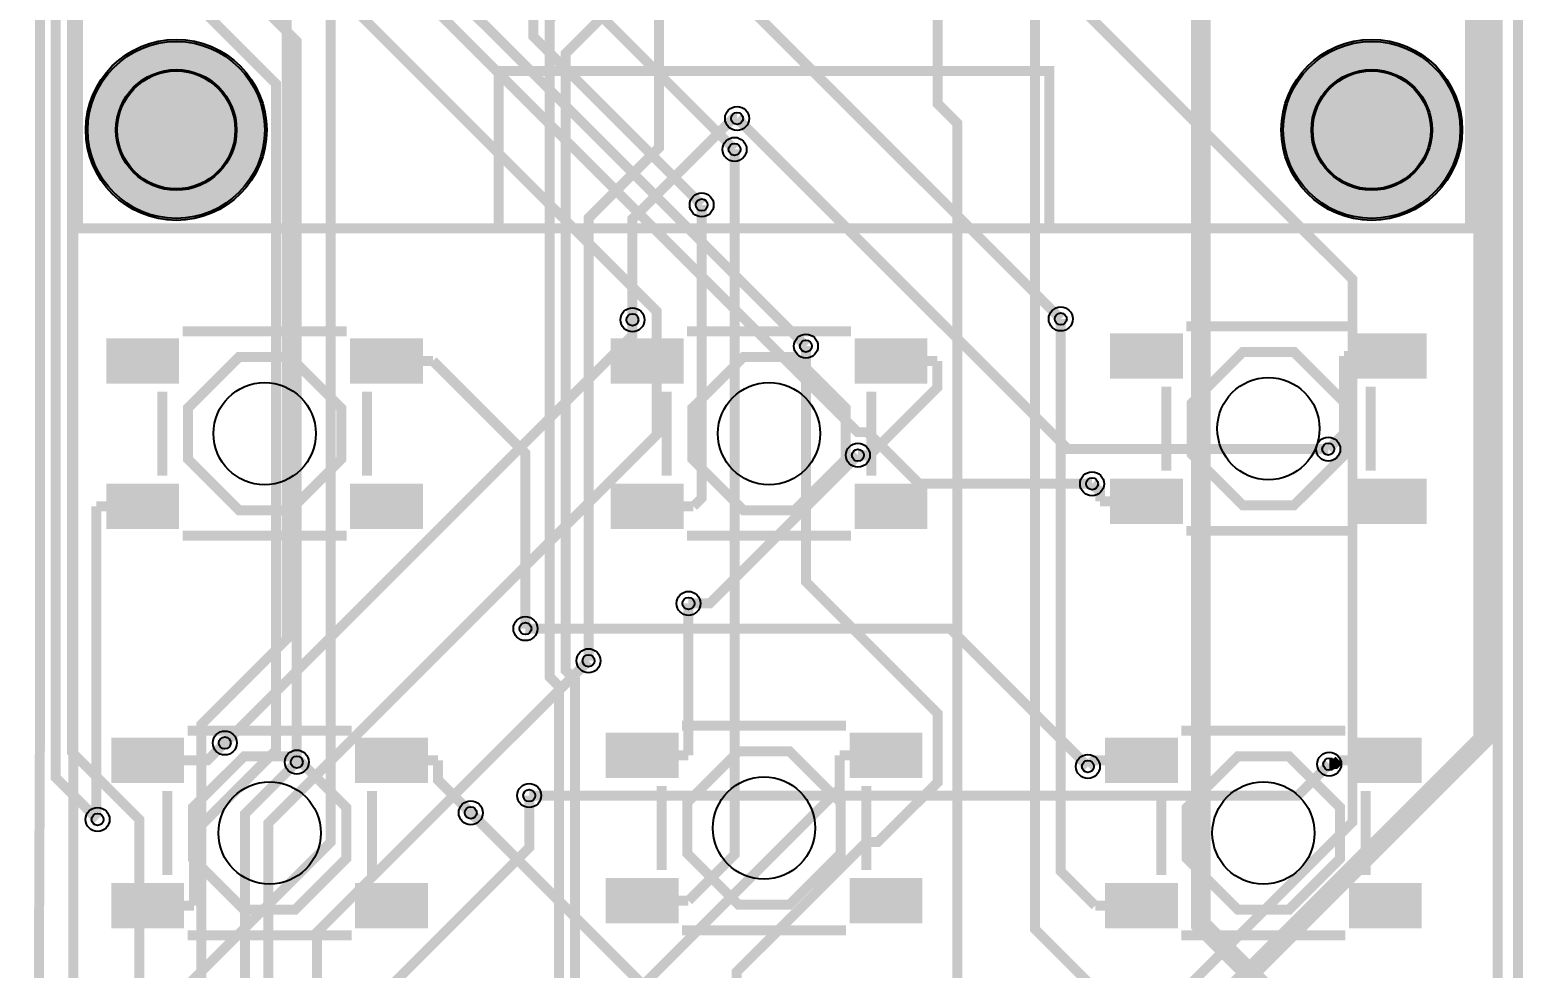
# Model space of a CAD drawing. Header units: millimetres. Extents: x 15.6 to 57.3, y 21.3 to 99.
# Drawn here: x 16.76 to 54.74, y 45.2 to 69.07 of the extents above; entities that cross this region are included whole.
import ezdxf

# ---------------------------------------------------------------- set-up
doc = ezdxf.new("R2010")
doc.units = ezdxf.units.MM
for name, color, linetype, true_color in [('BoardOutLine', 7, 'Continuous', 0xff00ff), ('BottomLayer', 7, 'Continuous', 0x0000ff), ('BottomSolderMaskLayer', 7, 'Continuous', 0xaa00ff), ('Hole', 7, 'Continuous', 0x222222), ('Multi-Layer', 7, 'Continuous', 0xc0c0c0), ('TopLayer', 7, 'Continuous', 0xff0000), ('TopPasteMaskLayer', 7, 'Continuous', 0x808080), ('TopSilkLayer', 7, 'Continuous', 0xffcc00), ('TopSolderMaskLayer', 7, 'Continuous', 0x800080)]:
    doc.layers.add(name, color=color, linetype=linetype, true_color=true_color)

msp = doc.modelspace()

# ---------------------------------------------------------------- hatches: boundary and pattern name
at = {"layer": 'BottomSolderMaskLayer'}
for points in [[(18.186372872745892, 66.52628905257814, 1), (22.787973075946297, 66.52628905257814, 1)], [(48.586169672339224, 66.52628905257814, 1), (53.18776987553963, 66.52628905257814, 1)]]:
    msp.add_hatch(color=256, dxfattribs=at).paths.add_polyline_path(points)
at = {"layer": 'Multi-Layer'}
for points in [[(18.237172974346095, 66.52628905257814, 1), (22.737172974346095, 66.52628905257814, 1)], [(48.63696977393943, 66.52628905257814, 1), (53.13696977393943, 66.52628905257814, 1)]]:
    msp.add_hatch(color=256, dxfattribs=at).paths.add_polyline_path(points)
at = {"layer": 'TopLayer'}
for points in [[(18.73304546609097, 61.20124460248928), (20.533045466090925, 61.20124460248928), (20.533045466090925, 60.101244602489146), (18.73304546609097, 60.101244602489146)], [(24.933045466091016, 61.201270002540014), (26.733045466090744, 61.201270002540014), (26.733045466090744, 60.101244602489146), (24.933045466091016, 60.101244602489146)], [(31.56007112014231, 61.20124460248928), (33.360071120142265, 61.20124460248928), (33.360071120142265, 60.101244602489146), (31.56007112014231, 60.101244602489146)], [(37.76007112014236, 61.201270002540014), (39.560071120142084, 61.201270002540014), (39.560071120142084, 60.101244602489146), (37.76007112014236, 60.101244602489146)], [(44.2600965201932, 61.32824485648973), (46.060096520193156, 61.32824485648973), (46.060096520193156, 60.228244856489596), (44.2600965201932, 60.228244856489596)], [(50.46009652019302, 61.32827025654046), (52.260096520192974, 61.32827025654046), (52.260096520192974, 60.228244856489596), (50.46009652019302, 60.228244856489596)], [(18.73304546609097, 57.50124460248912), (20.533045466090925, 57.50124460248912), (20.533045466090925, 56.40121920243837), (18.73304546609097, 56.40121920243837)], [(24.933045466091016, 57.50124460248912), (26.733045466090744, 57.50124460248912), (26.733045466090744, 56.40121920243837), (24.933045466091016, 56.40121920243837)], [(31.56007112014231, 57.50124460248912), (33.360071120142265, 57.50124460248912), (33.360071120142265, 56.40121920243837), (31.56007112014231, 56.40121920243837)], [(37.76007112014236, 57.50124460248912), (39.560071120142084, 57.50124460248912), (39.560071120142084, 56.40121920243837), (37.76007112014236, 56.40121920243837)], [(44.2600965201932, 57.62824485648969), (46.060096520193156, 57.62824485648969), (46.060096520193156, 56.52821945643882), (44.2600965201932, 56.52821945643882)], [(50.46009652019302, 57.62824485648969), (52.260096520192974, 57.62824485648969), (52.260096520192974, 56.52821945643882), (50.46009652019302, 56.52821945643882)], [(18.86004572009142, 51.04122428244864), (20.660045720091375, 51.04122428244864), (20.660045720091375, 49.9412242824485), (18.86004572009142, 49.9412242824485)], [(25.060045720091466, 51.04124968249937), (26.86004572009142, 51.04124968249937), (26.86004572009142, 49.9412242824485), (25.060045720091466, 49.9412242824485)], [(31.43307086614186, 51.16822453644909), (33.233070866141816, 51.16822453644909), (33.233070866141816, 50.06822453644895), (31.43307086614186, 50.06822453644895)], [(37.63307086614168, 51.16824993649982), (39.433070866141634, 51.16824993649982), (39.433070866141634, 50.06822453644895), (37.63307086614168, 50.06822453644895)], [(44.13309626619275, 51.04122428244864), (45.93309626619248, 51.04122428244864), (45.93309626619248, 49.9412242824485), (44.13309626619275, 49.9412242824485)], [(50.33309626619257, 51.04124968249937), (52.133096266192524, 51.04124968249937), (52.133096266192524, 49.9412242824485), (50.33309626619257, 49.9412242824485)], [(31.43307086614186, 47.46822453644904), (33.233070866141816, 47.46822453644904), (33.233070866141816, 46.368199136398175), (31.43307086614186, 46.368199136398175)], [(37.63307086614168, 47.46822453644904), (39.433070866141634, 47.46822453644904), (39.433070866141634, 46.368199136398175), (37.63307086614168, 46.368199136398175)], [(18.86004572009142, 47.34122428244848), (20.660045720091375, 47.34122428244848), (20.660045720091375, 46.241198882397725), (18.86004572009142, 46.241198882397725)], [(25.060045720091466, 47.34122428244848), (26.86004572009142, 47.34122428244848), (26.86004572009142, 46.241198882397725), (25.060045720091466, 46.241198882397725)], [(44.13309626619275, 47.34122428244848), (45.93309626619248, 47.34122428244848), (45.93309626619248, 46.241198882397725), (44.13309626619275, 46.241198882397725)], [(50.33309626619257, 47.34122428244848), (52.133096266192524, 47.34122428244848), (52.133096266192524, 46.241198882397725), (50.33309626619257, 46.241198882397725)]]:
    msp.add_hatch(color=256, dxfattribs=at).paths.add_polyline_path(points)
at = {"layer": 'TopPasteMaskLayer'}
for points in [[(18.73304546609097, 61.20124460248928), (20.533045466090925, 61.20124460248928), (20.533045466090925, 60.101244602489146), (18.73304546609097, 60.101244602489146)], [(24.933045466091016, 61.201270002540014), (26.733045466090744, 61.201270002540014), (26.733045466090744, 60.101244602489146), (24.933045466091016, 60.101244602489146)], [(31.56007112014231, 61.20124460248928), (33.360071120142265, 61.20124460248928), (33.360071120142265, 60.101244602489146), (31.56007112014231, 60.101244602489146)], [(37.76007112014236, 61.201270002540014), (39.560071120142084, 61.201270002540014), (39.560071120142084, 60.101244602489146), (37.76007112014236, 60.101244602489146)], [(44.2600965201932, 61.32824485648973), (46.060096520193156, 61.32824485648973), (46.060096520193156, 60.228244856489596), (44.2600965201932, 60.228244856489596)], [(50.46009652019302, 61.32827025654046), (52.260096520192974, 61.32827025654046), (52.260096520192974, 60.228244856489596), (50.46009652019302, 60.228244856489596)], [(18.73304546609097, 57.50124460248912), (20.533045466090925, 57.50124460248912), (20.533045466090925, 56.40121920243837), (18.73304546609097, 56.40121920243837)], [(24.933045466091016, 57.50124460248912), (26.733045466090744, 57.50124460248912), (26.733045466090744, 56.40121920243837), (24.933045466091016, 56.40121920243837)], [(31.56007112014231, 57.50124460248912), (33.360071120142265, 57.50124460248912), (33.360071120142265, 56.40121920243837), (31.56007112014231, 56.40121920243837)], [(37.76007112014236, 57.50124460248912), (39.560071120142084, 57.50124460248912), (39.560071120142084, 56.40121920243837), (37.76007112014236, 56.40121920243837)], [(44.2600965201932, 57.62824485648969), (46.060096520193156, 57.62824485648969), (46.060096520193156, 56.52821945643882), (44.2600965201932, 56.52821945643882)], [(50.46009652019302, 57.62824485648969), (52.260096520192974, 57.62824485648969), (52.260096520192974, 56.52821945643882), (50.46009652019302, 56.52821945643882)], [(18.86004572009142, 51.04122428244864), (20.660045720091375, 51.04122428244864), (20.660045720091375, 49.9412242824485), (18.86004572009142, 49.9412242824485)], [(25.060045720091466, 51.04124968249937), (26.86004572009142, 51.04124968249937), (26.86004572009142, 49.9412242824485), (25.060045720091466, 49.9412242824485)], [(31.43307086614186, 51.16822453644909), (33.233070866141816, 51.16822453644909), (33.233070866141816, 50.06822453644895), (31.43307086614186, 50.06822453644895)], [(37.63307086614168, 51.16824993649982), (39.433070866141634, 51.16824993649982), (39.433070866141634, 50.06822453644895), (37.63307086614168, 50.06822453644895)], [(44.13309626619275, 51.04122428244864), (45.93309626619248, 51.04122428244864), (45.93309626619248, 49.9412242824485), (44.13309626619275, 49.9412242824485)], [(50.33309626619257, 51.04124968249937), (52.133096266192524, 51.04124968249937), (52.133096266192524, 49.9412242824485), (50.33309626619257, 49.9412242824485)], [(31.43307086614186, 47.46822453644904), (33.233070866141816, 47.46822453644904), (33.233070866141816, 46.368199136398175), (31.43307086614186, 46.368199136398175)], [(37.63307086614168, 47.46822453644904), (39.433070866141634, 47.46822453644904), (39.433070866141634, 46.368199136398175), (37.63307086614168, 46.368199136398175)], [(18.86004572009142, 47.34122428244848), (20.660045720091375, 47.34122428244848), (20.660045720091375, 46.241198882397725), (18.86004572009142, 46.241198882397725)], [(25.060045720091466, 47.34122428244848), (26.86004572009142, 47.34122428244848), (26.86004572009142, 46.241198882397725), (25.060045720091466, 46.241198882397725)], [(44.13309626619275, 47.34122428244848), (45.93309626619248, 47.34122428244848), (45.93309626619248, 46.241198882397725), (44.13309626619275, 46.241198882397725)], [(50.33309626619257, 47.34122428244848), (52.133096266192524, 47.34122428244848), (52.133096266192524, 46.241198882397725), (50.33309626619257, 46.241198882397725)]]:
    msp.add_hatch(color=256, dxfattribs=at).paths.add_polyline_path(points)
at = {"layer": 'TopSolderMaskLayer'}
for points in [[(18.186372872745892, 66.52628905257814, 1), (22.787973075946297, 66.52628905257814, 1)], [(48.586169672339224, 66.52628905257814, 1), (53.18776987553963, 66.52628905257814, 1)], [(18.707647565832758, 61.226644066777794), (20.55844766743303, 61.226644066777794), (20.55844766743303, 60.07584396517757), (18.707647565832758, 60.07584396517757)], [(24.907643264748913, 61.22667063985148), (26.758443366349184, 61.22667063985148), (26.758443366349184, 60.07584396517757), (24.907643264748913, 60.07584396517757)], [(31.534673219884098, 61.226644066777794), (33.38547332148437, 61.226644066777794), (33.38547332148437, 60.07584396517757), (31.534673219884098, 60.07584396517757)], [(37.734668918800025, 61.22667063985148), (39.585469020400524, 61.22667063985148), (39.585469020400524, 60.07584396517757), (37.734668918800025, 60.07584396517757)], [(44.23469861993499, 61.35364432077836), (46.08549872153526, 61.35364432077836), (46.08549872153526, 60.20284421917813), (44.23469861993499, 60.20284421917813)], [(50.434694318850916, 61.35367089385204), (52.28549442045119, 61.35367089385204), (52.28549442045119, 60.20284421917813), (50.434694318850916, 60.20284421917813)], [(18.707647565832758, 57.5266452398007), (20.55844766743303, 57.5266452398007), (20.55844766743303, 56.37581856512679), (18.707647565832758, 56.37581856512679)], [(24.907643264748913, 57.5266452398007), (26.758443366349184, 57.5266452398007), (26.758443366349184, 56.37581856512679), (24.907643264748913, 56.37581856512679)], [(31.534673219884098, 57.5266452398007), (33.38547332148437, 57.5266452398007), (33.38547332148437, 56.37581856512679), (31.534673219884098, 56.37581856512679)], [(37.734668918800025, 57.5266452398007), (39.585469020400524, 57.5266452398007), (39.585469020400524, 56.37581856512679), (37.734668918800025, 56.37581856512679)], [(44.23469861993499, 57.653645493801264), (46.08549872153526, 57.653645493801264), (46.08549872153526, 56.50281881912724), (44.23469861993499, 56.50281881912724)], [(50.434694318850916, 57.653645493801264), (52.28549442045119, 57.653645493801264), (52.28549442045119, 56.50281881912724), (50.434694318850916, 56.50281881912724)], [(18.834647819833208, 51.06662374673715), (20.68544792143348, 51.06662374673715), (20.68544792143348, 49.915823645136925), (18.834647819833208, 49.915823645136925)], [(25.034643518749363, 51.06665031981083), (26.885443620349633, 51.06665031981083), (26.885443620349633, 49.915823645136925), (25.034643518749363, 49.915823645136925)], [(31.40767296588365, 51.193624000737714), (33.25847306748392, 51.193624000737714), (33.25847306748392, 50.04282389913749), (31.40767296588365, 50.04282389913749)], [(37.607668664799576, 51.1936505738114), (39.45846876639985, 51.1936505738114), (39.45846876639985, 50.04282389913749), (37.607668664799576, 50.04282389913749)], [(44.10769836593431, 51.06662374673715), (45.95849846753458, 51.06662374673715), (45.95849846753458, 49.915823645136925), (44.10769836593431, 49.915823645136925)], [(50.307694064850466, 51.06665031981083), (52.15849416645074, 51.06665031981083), (52.15849416645074, 49.915823645136925), (50.307694064850466, 49.915823645136925)], [(31.40767296588365, 47.49362517376062), (33.25847306748392, 47.49362517376062), (33.25847306748392, 46.3427984990866), (31.40767296588365, 46.3427984990866)], [(37.607668664799576, 47.49362517376062), (39.45846876639985, 47.49362517376062), (39.45846876639985, 46.3427984990866), (37.607668664799576, 46.3427984990866)], [(18.834647819833208, 47.366624919760056), (20.68544792143348, 47.366624919760056), (20.68544792143348, 46.21579824508615), (18.834647819833208, 46.21579824508615)], [(25.034643518749363, 47.366624919760056), (26.885443620349633, 47.366624919760056), (26.885443620349633, 46.21579824508615), (25.034643518749363, 46.21579824508615)], [(44.10769836593431, 47.366624919760056), (45.95849846753458, 47.366624919760056), (45.95849846753458, 46.21579824508615), (44.10769836593431, 46.21579824508615)], [(50.307694064850466, 47.366624919760056), (52.15849416645074, 47.366624919760056), (52.15849416645074, 46.21579824508615), (50.307694064850466, 46.21579824508615)]]:
    msp.add_hatch(color=256, dxfattribs=at).paths.add_polyline_path(points)

# ---------------------------------------------------------------- linework, layer by layer
at = {"layer": 'BoardOutLine', "const_width": 0.25400050800101603}
msp.add_lwpolyline([(17.27203454406913, 97.91719583439169), (54.61010922021842, 98.00101600203197), (54.61010922021842, 52.70510541021076), (54.61010922021842, 51.18110236220468), (54.61010922021842, 21.46304292608579), (16.891033782067552, 21.590043180086354), (17.018034036068002, 50.92710185420367), (17.018034036068002, 50.92710185420367), (17.018034036068002, 50.92710185420367), (17.018034036068002, 97.91719583439169), (17.27203454406913, 97.91719583439169)], close=True, dxfattribs=at)
at = {"layer": 'BottomLayer'}
for points, const_width in [([(22.158496316992796, 29.356388112776244), (19.54711709423418, 31.96776733553463), (19.54711709423418, 48.986309372618734), (17.83134366268746, 50.70208280416557), (17.83134366268746, 76.18493776987543), (33.15417830835668, 91.50777241554476), (33.15417830835668, 95.94744729489457), (33.817373634747355, 96.61064262128525), (41.518669037337986, 96.61064262128525), (49.641605283210765, 88.4877063754127), (49.641605283210765, 88.38051816103632)], 0.25400050800101603), ([(42.220980441961046, 88.94617729235449), (42.20447040894078, 88.92966725933456), (42.20447040894078, 70.91671323342644), (50.398018796037604, 62.72316484632961), (50.398018796037604, 48.92052324104645), (27.8557277114553, 26.378232156464264)], 0.25400050800101603), ([(22.161036322072505, 84.77955295910579), (22.123698247396533, 84.77955295910579), (17.42341884683765, 80.07927355854713), (17.42341884683765, 50.04853949707899), (18.4859029718059, 48.98605537211074)], 0.25400050800101603), ([(42.97840995681986, 61.717576835153636), (24.601219202438415, 80.09476758953508)], 0.25400050800101603), ([(43.773685547371315, 57.525044450088785), (39.37719075438167, 57.525044450088785), (38.06426212852443, 58.83797307594614), (37.81534163068318, 58.83797307594614), (24.27482854965706, 72.37848615697226), (24.27482854965706, 77.33022606045199), (25.267970535941004, 78.32336804673605)], 0.25400050800101603), ([(34.68478536957082, 66.03126746253486), (30.153924307848683, 70.56212852425699), (30.153924307848683, 72.56568453136902), (26.02159004318014, 76.69801879603756), (24.869443738887412, 76.69801879603756)], 0.25400050800101603), ([(20.27279654559311, 32.22557785115566), (22.830835661671472, 34.78361696723391), (22.830835661671472, 48.89664719329437), (32.7035814071628, 58.76939293878593), (32.7035814071628, 61.910109220218374), (23.86715773431547, 70.74653289306582), (23.86715773431547, 74.17985775971545), (22.457708915417925, 75.5893065786131), (21.973329946659987, 75.5893065786131), (19.566675133350145, 73.18265176530349), (19.566675133350145, 72.75262890525778)], 0.25400050800101603), ([(21.12420624841252, 36.60200660401324), (21.12420624841252, 51.40033020066039), (23.29286258572506, 53.568986537973046), (23.29286258572506, 73.7419608839217), (22.134366268732492, 74.90045720091439)], 0.25400050800101603), ([(24.96342392684778, 25.75923291846584), (25.89027178054357, 25.75923291846584), (26.05664211328417, 25.592862585725243), (28.29514859029723, 25.592862585725243), (53.724663449326954, 51.02237744475485), (53.724663449326954, 72.09273558547113), (51.197104394208736, 74.62029464058924)], 0.5), ([(25.122936245872324, 72.78285496570993), (25.122936245872324, 72.40312420624844), (36.49961899923801, 61.026441452882864)], 0.25400050800101603), ([(29.568199136398334, 72.2611379222758), (29.568199136398334, 68.89893319786631), (33.847345694691285, 64.61978663957325)], 0.25400050800101603), ([(34.74777749555483, 66.81917703835416), (43.160274320548524, 58.406680213360346), (49.78181356362711, 58.406680213360346)], 0.25400050800101603), ([(32.0876301752603, 61.697256794513464), (32.0876301752603, 61.29847599695199), (21.720345440690835, 50.93119126238241)], 0.25400050800101603), ([(37.82143764287548, 58.25224790449579), (34.05181610363229, 54.4826263652526), (33.512319024638145, 54.4826263652526)], 0.25400050800101603), ([(43.67005334010673, 50.33454406908811), (40.16459232918464, 53.84000508001009), (29.36474472948953, 53.84000508001009)], 0.25400050800101603), ([(30.97129794259604, 53.023901447802814), (24.06883413766832, 46.12143764287532), (24.06883413766832, 23.86108712217424), (24.6108712217424, 23.319050038100045)], 0.25400050800101603), ([(23.551435102870073, 50.445796291592615), (22.234442468884936, 49.12880365760725), (22.234442468884936, 40.63426466852934)], 0.25400050800101603), ([(49.80670561341117, 50.39245618491236), (49.00787401574826, 49.593624587249224), (29.461772923545823, 49.593624587249224)], 0.25400050800101603), ([(41.60299720599437, 41.320828041656114), (35.81000762001531, 41.320828041656114), (27.97485394970795, 49.15598171196336)], 0.25400050800101603)]:
    msp.add_lwpolyline(points, dxfattribs=dict(at, const_width=const_width))
at = {"layer": 'BottomSolderMaskLayer'}
for centre, radius in [((20.487172974346095, 66.52628905257814), 2.300800101600204), ((50.88696977393943, 66.52628905257814), 2.300800101600204), ((20.487045974092098, 66.52616205232414), 1.5338667344001358), ((50.887096774193424, 66.52616205232414), 1.5338667344001358)]:
    msp.add_circle(centre, radius, dxfattribs=at)
at = {"layer": 'Hole'}
for centre in [(34.74777749555483, 66.8191516383032), (34.68478536957082, 66.03124206248413), (33.847345694691285, 64.6197612395224), (32.0876301752603, 61.69723139446273), (42.97840995681986, 61.71755143510279), (36.49961899923801, 61.02641605283202), (49.78181356362711, 58.406654813309615), (37.82143764287548, 58.252222504444944), (43.773685547371315, 57.525019050038054), (33.512319024638145, 54.48260096520187), (29.36474472948953, 53.83997967995924), (30.97129794259604, 53.02387604775208), (21.720345440690835, 50.93116586233168), (23.551435102870073, 50.44577089154177), (49.80670561341117, 50.39243078486152), (43.67005334010673, 50.334518669037266), (29.461772923545823, 49.59359918719838), (18.4859029718059, 48.98602997206001), (27.97485394970795, 49.15595631191263)]:
    msp.add_circle(centre, 0.15250190500381003, dxfattribs=at)
at = {"layer": 'Multi-Layer'}
for centre, radius in [((20.487172974346095, 66.52628905257814), 2.2500000000000004), ((50.88696977393943, 66.52628905257814), 2.2500000000000004), ((20.487045974092098, 66.52616205232414), 1.5000000000000002), ((50.887096774193424, 66.52616205232414), 1.5000000000000002), ((34.74777749555483, 66.8191516383032), 0.30500381000762006), ((34.68478536957082, 66.03124206248413), 0.30500381000762006), ((33.847345694691285, 64.6197612395224), 0.30500381000762006), ((32.0876301752603, 61.69723139446273), 0.30500381000762006), ((42.97840995681986, 61.71755143510279), 0.30500381000762006), ((36.49961899923801, 61.02641605283202), 0.30500381000762006), ((37.82143764287548, 58.252222504444944), 0.30500381000762006), ((49.78181356362711, 58.406654813309615), 0.30500381000762006), ((43.773685547371315, 57.525019050038054), 0.30500381000762006), ((33.512319024638145, 54.48260096520187), 0.30500381000762006), ((29.36474472948953, 53.83997967995924), 0.30500381000762006), ((30.97129794259604, 53.02387604775208), 0.30500381000762006), ((21.720345440690835, 50.93116586233168), 0.30500381000762006), ((23.551435102870073, 50.44577089154177), 0.30500381000762006), ((43.67005334010673, 50.334518669037266), 0.30500381000762006), ((49.80670561341117, 50.39243078486152), 0.30500381000762006), ((29.461772923545823, 49.59359918719838), 0.30500381000762006), ((27.97485394970795, 49.15595631191263), 0.30500381000762006), ((18.4859029718059, 48.98602997206001), 0.30500381000762006)]:
    msp.add_circle(centre, radius, dxfattribs=at)
at = {"layer": 'TopLayer'}
for points, const_width in [([(23.89585979171966, 31.12524765049534), (23.89585979171966, 34.682016764033506), (20.407924815849583, 38.169951739903354), (19.915671831343843, 38.169951739903354), (18.579121158242287, 39.506502413004796), (18.579121158242287, 42.575336550673), (24.415290830581625, 48.41150622301245), (24.415290830581625, 71.4734823469646), (24.715773431546722, 71.77396494792981), (24.942595885191622, 71.77396494792981), (25.862839725679578, 72.69420878841754), (25.862839725679578, 83.76329692659385)], 0.25400050800101603), ([(22.3517907035814, 78.23726187452371), (21.68707137414276, 77.57254254508507), (21.68707137414276, 75.36604013208023), (21.518161036322, 75.19712979425958), (21.364236728473543, 75.19712979425958), (20.389382778765594, 74.22227584455163), (20.389382778765594, 70.33302006604015), (23.026670053340013, 67.6957327914655), (23.026670053340013, 50.74932689865375), (20.939293878587705, 48.66195072390144), (20.939293878587705, 46.79123698247395)], 0.25400050800101603), ([(49.6390652781306, 24.9322072644145), (54.08610617221234, 29.37924815849624), (54.08610617221234, 77.34318008636023)], 0.25400050800101603), ([(49.810261620523306, 27.432080264160504), (49.810261620523306, 43.046761493523036), (46.54406908813803, 46.31295402590797), (46.54406908813803, 74.29517399034796)], 0.5), ([(22.37312674625332, 28.56314452628908), (22.123190246380545, 28.56314452628908), (20.85852171704346, 29.827813055626052), (20.85852171704346, 32.46814833629662), (17.871983743967576, 35.454686309372505), (17.871983743967576, 72.64772669545334), (18.88442976885949, 73.66017272034549)], 0.25400050800101603), ([(28.95605791211574, 71.63629667259329), (28.98780797561608, 71.6680467360934), (39.68249936499865, 71.6680467360934), (39.846837693675525, 71.50370840741675), (39.846837693675525, 67.19535179070351), (40.34848869697748, 66.69370078740155), (40.34848869697748, 40.26367792735573), (43.98094996190002, 36.6312166624333)], 0.25400050800101603), ([(42.570485140970504, 71.89080518161029), (42.32156464312925, 71.64188468376926), (42.32156464312925, 46.19687579375159), (46.6573533147066, 41.86108712217424), (46.6573533147066, 26.563144526288966), (46.13258826517654, 26.038379476758905), (43.90297180594348, 26.038379476758905), (43.69037338074668, 26.25097790195582), (43.69037338074668, 27.84533909067818), (44.26212852425715, 28.417094234188426), (44.26212852425715, 29.311176022352015)], 0.25400050800101603), ([(32.76606553213105, 70.60708661417323), (32.76606553213105, 66.07851155702315), (30.97129794259604, 64.2837439674878), (30.97129794259604, 53.023901447802814)], 0.25400050800101603), ([(22.70713741427494, 69.6218186436372), (23.551435102870073, 68.77752095504184), (23.551435102870073, 50.445796291592615)], 0.25400050800101603), ([(30.22606045212092, 69.57787655575305), (29.977901955803873, 69.32971805943612), (29.977901955803873, 52.61242062484121), (30.215392430784732, 52.37493014986023), (30.215392430784732, 26.858801117602184), (31.035814071628238, 26.038379476758905), (34.76174752349516, 26.038379476758905), (37.63093726187458, 23.169189738379373)], 0.25400050800101603), ([(31.4960629921261, 69.57787655575305), (30.385572771145462, 68.46738633477264), (30.385572771145462, 52.781330962661855), (30.62306324612655, 52.54384048768088), (30.62306324612655, 30.050063500126953), (31.153924307848683, 29.519202438404818)], 0.25400050800101603), ([(34.74777749555483, 66.81917703835416), (34.644399288798695, 66.81917703835416), (32.0876301752603, 64.26240792481576), (32.0876301752603, 61.697256794513464)], 0.25400050800101603), ([(34.68478536957082, 66.03126746253486), (34.68478536957082, 48.09070358140707), (33.512319024638145, 46.9182372364744)], 0.25400050800101603), ([(33.847345694691285, 64.61978663957325), (33.847345694691285, 57.159283718567394), (33.639319278638595, 56.95125730251448)], 0.25400050800101603), ([(43.853949707899574, 46.79123698247395), (42.97840995681986, 47.666776733553434), (42.97840995681986, 61.717576835153636)], 0.25400050800101603), ([(36.49961899923801, 61.026441452882864), (36.49961899923801, 55.030505461010875), (39.84480568961135, 51.68531877063742), (39.84480568961135, 49.927889255778496), (38.32664465328935, 48.4097282194565), (38.03962407924814, 48.4097282194565), (34.738379476759064, 45.10848361696719), (34.738379476759064, 37.85727711455422), (33.512319024638145, 36.6312166624333)], 0.25400050800101603), ([(25.833121666243414, 60.65128270256537), (27.01219202438392, 60.65128270256537)], 0.25400050800101603), ([(27.01219202438392, 60.65128270256537), (29.36474472948953, 58.298729997459986), (29.36474472948953, 53.84000508001009)], 0.25400050800101603), ([(37.82143764287548, 58.25224790449579), (38.116586233172484, 58.25224790449579), (39.83921767843526, 59.97487934975868), (39.83921767843526, 60.65128270256537)], 0.25400050800101603), ([(38.660147320294755, 60.65128270256537), (39.83921767843526, 60.65128270256537)], 0.25400050800101603), ([(49.78181356362711, 58.406680213360346), (50.18084836169669, 58.805715011429925), (50.18084836169669, 60.77828295656582)], 0.25400050800101603), ([(51.36017272034542, 60.77828295656582), (50.18084836169669, 60.77828295656582)], 0.25400050800101603), ([(43.773685547371315, 57.525044450088785), (43.98094996190002, 57.31778003556008), (43.98094996190002, 57.07825755651504)], 0.25400050800101603), ([(19.632969265938527, 56.95125730251448), (18.453898907797793, 56.95125730251448)], 0.25400050800101603), ([(18.4859029718059, 48.98605537211074), (18.453898907797793, 49.01805943611885), (18.453898907797793, 56.95125730251448)], 0.25400050800101603), ([(32.45999491998987, 56.95125730251448), (33.639319278638595, 56.95125730251448)], 0.25400050800101603), ([(45.16002032004076, 57.07825755651504), (43.98094996190002, 57.07825755651504)], 0.25400050800101603), ([(33.512319024638145, 50.61826263652517), (33.512319024638145, 54.4826263652526)], 0.25400050800101603), ([(19.759969519938977, 50.491262382524724), (21.280416560833146, 50.491262382524724), (21.720345440690835, 50.93119126238241)], 0.25400050800101603), ([(25.960121920243864, 50.491262382524724), (27.1391922783846, 50.491262382524724)], 0.25400050800101603), ([(27.97485394970795, 49.15598171196336), (27.1391922783846, 49.99164338328683), (27.1391922783846, 50.491262382524724)], 0.25400050800101603), ([(37.35382270764535, 50.61826263652517), (37.35382270764535, 49.77066294132578), (31.153924307848683, 43.570764541529115), (31.153924307848683, 40.33124206248408)], 0.25400050800101603), ([(32.33299466598942, 50.61826263652517), (33.512319024638145, 50.61826263652517)], 0.25400050800101603), ([(38.53314706629408, 50.61826263652517), (37.35382270764535, 50.61826263652517)], 0.25400050800101603), ([(45.03302006604008, 50.491262382524724), (43.82677165354335, 50.491262382524724), (43.67005334010673, 50.33454406908811)], 0.25400050800101603), ([(49.80670561341117, 50.39245618491236), (49.955041910083764, 50.39245618491236), (50.05384810769624, 50.491262382524724)], 0.25400050800101603), ([(51.23317246634497, 50.491262382524724), (50.05384810769624, 50.491262382524724)], 0.25400050800101603), ([(29.461772923545823, 49.593624587249224), (29.461772923545823, 48.26697993395976), (22.414782829565866, 41.21998983997969), (21.828041656083315, 41.21998983997969), (20.939293878587705, 40.33124206248408)], 0.25400050800101603), ([(19.759969519938977, 46.79123698247395), (20.939293878587705, 46.79123698247395)], 0.25400050800101603), ([(32.33299466598942, 46.9182372364744), (33.512319024638145, 46.9182372364744)], 0.25400050800101603), ([(45.03302006604008, 46.79123698247395), (43.853949707899574, 46.79123698247395)], 0.25400050800101603)]:
    msp.add_lwpolyline(points, dxfattribs=dict(at, const_width=const_width))
at = {"layer": 'TopSilkLayer', "const_width": 0.25400050800101603}
for points in [[(17.987172974346095, 97.52621285242572), (53.38722377444742, 97.52621285242572), (53.38722377444742, 64.02608585217172), (17.987172974346095, 64.02608585217172), (17.987172974346095, 97.52621285242572)], [(28.687198374396758, 68.0260858521716), (42.68719837439676, 68.0260858521716), (42.68719837439676, 64.02608585217172), (28.687198374396758, 64.02608585217172), (28.687198374396758, 68.0260858521716)], [(20.783032766065617, 59.45125730251459), (22.083032766065344, 60.75125730251466), (23.38305816611637, 60.75125730251466), (24.683058166116325, 59.45125730251459), (24.683058166116325, 58.15123190246379), (23.38305816611637, 56.851231902463724), (22.083032766065344, 56.851231902463724), (20.783032766065617, 58.15123190246379), (20.783032766065617, 59.45125730251459)], [(33.61005842011673, 59.45125730251459), (34.910058420116684, 60.75125730251466), (36.21008382016771, 60.75125730251466), (37.510083820167665, 59.45125730251459), (37.510083820167665, 58.15123190246379), (36.21008382016771, 56.851231902463724), (34.910058420116684, 56.851231902463724), (33.61005842011673, 58.15123190246379), (33.61005842011673, 59.45125730251459)], [(46.31008382016762, 59.57825755651504), (47.610083820167574, 60.87825755651511), (48.9101092202186, 60.87825755651511), (50.210109220218555, 59.57825755651504), (50.210109220218555, 58.278232156464355), (48.9101092202186, 56.97823215646429), (47.610083820167574, 56.97823215646429), (46.31008382016762, 58.278232156464355), (46.31008382016762, 59.57825755651504)], [(20.910033020066066, 49.29123698247395), (22.21003302006602, 50.591236982474015), (23.510058420117048, 50.591236982474015), (24.810058420116775, 49.29123698247395), (24.810058420116775, 47.99121158242315), (23.510058420117048, 46.69121158242308), (22.21003302006602, 46.69121158242308), (20.910033020066066, 47.99121158242315), (20.910033020066066, 49.29123698247395)], [(33.48305816611628, 49.4182372364744), (34.783058166116234, 50.718237236474465), (36.08308356616726, 50.718237236474465), (37.383083566167215, 49.4182372364744), (37.383083566167215, 48.11821183642371), (36.08308356616726, 46.81821183642364), (34.783058166116234, 46.81821183642364), (33.48305816611628, 48.11821183642371), (33.48305816611628, 49.4182372364744)], [(46.18308356616717, 49.29123698247395), (47.483083566167124, 50.591236982474015), (48.78310896621815, 50.591236982474015), (50.08310896621788, 49.29123698247395), (50.08310896621788, 47.99121158242315), (48.78310896621815, 46.69121158242308), (47.483083566167124, 46.69121158242308), (46.18308356616717, 47.99121158242315), (46.18308356616717, 49.29123698247395)]]:
    msp.add_lwpolyline(points, close=True, dxfattribs=at)
for points in [[(20.646304292608647, 61.4012446024891), (24.819735839471605, 61.4012446024891)], [(33.47332994665976, 61.4012446024891), (37.646761493522945, 61.4012446024891)], [(46.17335534671065, 61.528244856489664), (50.346786893573835, 61.528244856489664)], [(45.660096520193065, 57.85938531877059), (45.660096520193065, 59.99710439420869)], [(50.86009652019311, 59.99710439420869), (50.86009652019311, 57.85938531877059)], [(20.133045466090834, 57.73238506477003), (20.133045466090834, 59.87010414020824)], [(25.333045466091107, 59.87010414020824), (25.333045466091107, 57.73238506477003)], [(32.960071120142175, 57.73238506477003), (32.960071120142175, 59.87010414020824)], [(38.16007112014222, 59.87010414020824), (38.16007112014222, 57.73238506477003)], [(24.819735839471605, 56.20124460248917), (20.646355092710337, 56.20124460248917)], [(37.646761493522945, 56.20124460248917), (33.47338074676145, 56.20124460248917)], [(50.346786893573835, 56.32824485648962), (46.17340614681234, 56.32824485648962)], [(20.773304546609097, 51.24122428244846), (24.946736093472055, 51.24122428244846)], [(33.34632969265931, 51.36822453644902), (37.519761239522495, 51.36822453644902)], [(46.0463550927102, 51.24122428244846), (50.21978663957316, 51.24122428244846)], [(20.260045720091284, 47.572364744729384), (20.260045720091284, 49.7100838201676)], [(25.460045720091557, 49.7100838201676), (25.460045720091557, 47.572364744729384)], [(32.833070866141725, 47.69936499872995), (32.833070866141725, 49.83708407416805)], [(38.03307086614177, 49.83708407416805), (38.03307086614177, 47.69936499872995)], [(45.53309626619239, 47.572364744729384), (45.53309626619239, 49.7100838201676)], [(50.73309626619266, 49.7100838201676), (50.73309626619266, 47.572364744729384)], [(24.946736093472055, 46.041224282448525), (20.773355346710787, 46.041224282448525)], [(37.519761239522495, 46.168224536448975), (33.346380492761, 46.168224536448975)], [(50.21978663957316, 46.041224282448525), (46.04640589281189, 46.041224282448525)]]:
    msp.add_lwpolyline(points, dxfattribs=at)
at = {"layer": 'TopSilkLayer'}
for centre in [(22.73304546609097, 58.801117602235195), (35.56007112014231, 58.801117602235195), (48.260096520192974, 58.928117856235644), (22.86004572009142, 48.64109728219455), (35.43307086614186, 48.768097536195), (48.133096266192524, 48.64109728219455)]:
    msp.add_circle(centre, 1.2999745999492, dxfattribs=at)
at = {"layer": 'TopSolderMaskLayer'}
for centre, radius in [((20.487172974346095, 66.52628905257814), 2.300800101600204), ((50.88696977393943, 66.52628905257814), 2.300800101600204), ((20.487045974092098, 66.52616205232414), 1.5338667344001358), ((50.887096774193424, 66.52616205232414), 1.5338667344001358)]:
    msp.add_circle(centre, radius, dxfattribs=at)

doc.saveas('drawing.dxf')
